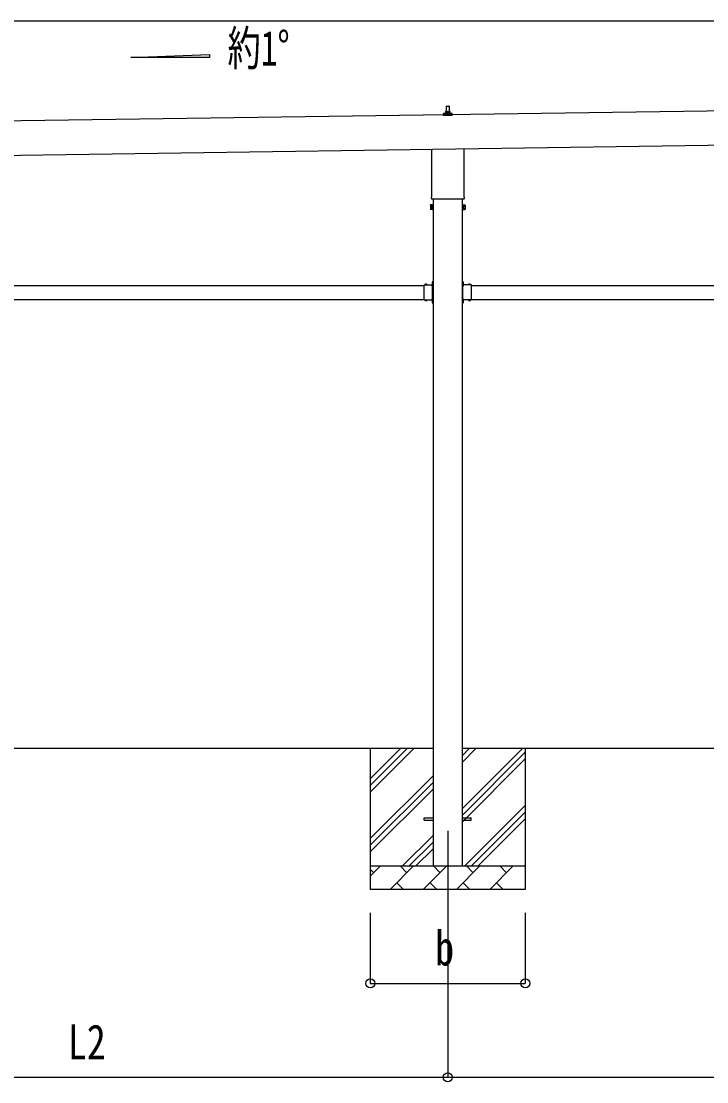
# Model space of a CAD drawing. Units: millimetres, scale not verified. Extents: x -18922 to 18922, y -13365 to 13365.
# Drawn here: x -4518 to -1598, y -7167 to -2649 of the extents above; entities that cross this region are included whole.
import ezdxf
from ezdxf.enums import TextEntityAlignment as Align

# ---------------------------------------------------------------- set-up
doc = ezdxf.new("R2010")
doc.units = ezdxf.units.MM
doc.header["$LTSCALE"] = 50
for name, color, linetype in [('0-2_USER1', 3, 'Continuous'), ('0-4_YKK_12', 2, 'Continuous'), ('0-5_YKK_13', 4, 'Continuous'), ('0-6_YKK_A1', 4, 'Continuous'), ('0-7_YKK_D', 6, 'Continuous')]:
    doc.layers.add(name, color=color, linetype=linetype)
doc.styles.add('ＭＳ ゴシック', font='')
doc.styles.get('ＭＳ ゴシック').set_extended_font_data('MS Gothic')

msp = doc.modelspace()

# ---------------------------------------------------------------- linework, layer by layer
at = {"layer": '0-4_YKK_12'}
msp.add_line((-2701.26, -6097.5), (-2701.26, -6597.5), dxfattribs=at)
at = {"layer": '0-5_YKK_13'}
for p, q in [((-2707.26, -3035.38), (-2706.54, -3011.86)), ((-2705.54, -3010.88), (-2696.99, -3010.88)), ((-2695.99, -3011.86), (-2695.26, -3035.38)), ((-2719.51, -3050.88), (-2719.51, -3043.17)), ((-2683.01, -3050.88), (-2719.51, -3050.88)), ((-2719.13, -3042.38), (-2683.4, -3042.38)), ((-2718.75, -3042.2), (-2712.03, -3040.57)), ((-2711.65, -3040.38), (-2690.88, -3040.38)), ((-2711.26, -3039.6), (-2711.26, -3035.38)), ((-2710.26, -3035.38), (-2692.26, -3035.38)), ((-2691.26, -3039.6), (-2691.26, -3035.38)), ((-2683.78, -3042.2), (-2690.5, -3040.57)), ((-2683.01, -3050.88), (-2683.01, -3043.17)), ((-2769.56, -3394.87), (-2769.56, -3194.22)), ((-2632.96, -3192.27), (-2632.96, -3394.87)), ((-2775.26, -3433.14), (-2774.51, -3431.83)), ((-2771.26, -3403.64), (-2771.26, -3398.14)), ((-2633.33, -3407.14), (-2769.2, -3407.14)), ((-2631.26, -3398.14), (-2631.26, -3403.64)), ((-2627.26, -3433.14), (-2628.02, -3431.83)), ((-2775.26, -3433.14), (-2775.26, -3450.14)), ((-2775.26, -3450.14), (-2774.51, -3451.46)), ((-2768.26, -3436.74), (-2774.51, -3436.74)), ((-2768.26, -3446.55), (-2774.51, -3446.55)), ((-2768.26, -3451.46), (-2774.51, -3451.46)), ((-2765.76, -3450.84), (-2768.26, -3450.84)), ((-2636.76, -3450.84), (-2634.26, -3450.84)), ((-2634.26, -3436.74), (-2628.02, -3436.74)), ((-2634.26, -3446.55), (-2628.02, -3446.55)), ((-2634.26, -3451.46), (-2628.02, -3451.46)), ((-2627.26, -3450.14), (-2628.02, -3451.46)), ((-2627.26, -3433.14), (-2627.26, -3450.14)), ((-2801.76, -3782.79), (-2801.76, -3772.4)), ((-2801.76, -3772.4), (-2765.36, -3772.4)), ((-2801.76, -3824.79), (-2801.76, -3784.21)), ((-2798.5, -3771.54), (-2798.5, -3771.7)), ((-2797.8, -3772.4), (-2789.73, -3772.4)), ((-2794.89, -3772.4), (-2796.21, -3769.74)), ((-2792.64, -3772.4), (-2791.31, -3769.74)), ((-2789.03, -3771.54), (-2789.03, -3771.7)), ((-2769.46, -3764.5), (-2763.76, -3764.5)), ((-2765.76, -3774), (-2768.76, -3774)), ((-2765.36, -3763.37), (-2768.02, -3762.05)), ((-2765.36, -3765.63), (-2768.02, -3766.95)), ((-2766.23, -3759.77), (-2766.06, -3759.77)), ((-2766.23, -3769.24), (-2766.06, -3769.24)), ((-2765.76, -3782.79), (-2765.76, -3776)), ((-2765.76, -3824.79), (-2765.76, -3784.21)), ((-2765.36, -3757), (-2763.76, -3757)), ((-2765.36, -3773.96), (-2765.36, -3757)), ((-2765.36, -3760.47), (-2765.36, -3768.54)), ((-2763.76, -3761.5), (-2765.36, -3761.5)), ((-2765.36, -3762.5), (-2763.76, -3762.5)), ((-2765.36, -3766.5), (-2763.76, -3766.5)), ((-2763.76, -3767.5), (-2765.36, -3767.5)), ((-2637.16, -3757), (-2638.76, -3757)), ((-2638.76, -3761.5), (-2637.16, -3761.5)), ((-2637.16, -3762.5), (-2638.76, -3762.5)), ((-2633.06, -3764.5), (-2638.76, -3764.5)), ((-2637.16, -3766.5), (-2638.76, -3766.5)), ((-2638.76, -3767.5), (-2637.16, -3767.5)), ((-2637.16, -3773.96), (-2637.16, -3757)), ((-2637.16, -3760.47), (-2637.16, -3768.54)), ((-2637.16, -3763.37), (-2634.51, -3762.05)), ((-2637.16, -3765.63), (-2634.51, -3766.95)), ((-2600.76, -3772.4), (-2637.16, -3772.4)), ((-2636.76, -3774), (-2633.76, -3774)), ((-2636.76, -3782.79), (-2636.76, -3776)), ((-2636.76, -3824.79), (-2636.76, -3784.21)), ((-2636.3, -3759.77), (-2636.46, -3759.77)), ((-2636.3, -3769.24), (-2636.46, -3769.24)), ((-2613.5, -3771.54), (-2613.5, -3771.7)), ((-2604.73, -3772.4), (-2612.8, -3772.4)), ((-2609.89, -3772.4), (-2611.21, -3769.74)), ((-2607.64, -3772.4), (-2606.31, -3769.74)), ((-2604.03, -3771.54), (-2604.03, -3771.7)), ((-2600.76, -3782.79), (-2600.76, -3772.4)), ((-2600.76, -3824.79), (-2600.76, -3784.21)), ((-2801.76, -3836.6), (-2801.76, -3826.21)), ((-2801.76, -3836.6), (-2765.36, -3836.6)), ((-2798.5, -3837.46), (-2798.5, -3837.3)), ((-2797.8, -3836.6), (-2789.73, -3836.6)), ((-2794.89, -3836.6), (-2796.21, -3839.26)), ((-2792.64, -3836.6), (-2791.31, -3839.26)), ((-2789.03, -3837.46), (-2789.03, -3837.3)), ((-2768.76, -3835), (-2765.76, -3835)), ((-2765.76, -3833), (-2765.76, -3826.21)), ((-2765.36, -3852), (-2765.36, -3835.04)), ((-2637.16, -3852), (-2637.16, -3835.04)), ((-2600.76, -3836.6), (-2637.16, -3836.6)), ((-2636.76, -3833), (-2636.76, -3826.21)), ((-2633.76, -3835), (-2636.76, -3835)), ((-2613.5, -3837.46), (-2613.5, -3837.3)), ((-2604.73, -3836.6), (-2612.8, -3836.6)), ((-2609.89, -3836.6), (-2611.21, -3839.26)), ((-2607.64, -3836.6), (-2606.31, -3839.26)), ((-2604.03, -3837.46), (-2604.03, -3837.3)), ((-2600.76, -3836.6), (-2600.76, -3826.21)), ((-2765.36, -3843.37), (-2768.02, -3842.05)), ((-2765.36, -3845.63), (-2768.02, -3846.95)), ((-2766.23, -3839.77), (-2766.06, -3839.77)), ((-2766.23, -3849.24), (-2766.06, -3849.24)), ((-2765.36, -3840.47), (-2765.36, -3848.54)), ((-2765.36, -3842.5), (-2763.76, -3842.5)), ((-2765.36, -3846.5), (-2763.76, -3846.5)), ((-2765.36, -3852), (-2763.76, -3852)), ((-2637.16, -3842.5), (-2638.76, -3842.5)), ((-2637.16, -3846.5), (-2638.76, -3846.5)), ((-2637.16, -3852), (-2638.76, -3852)), ((-2637.16, -3840.47), (-2637.16, -3848.54)), ((-2637.16, -3843.37), (-2634.51, -3842.05)), ((-2637.16, -3845.63), (-2634.51, -3846.95)), ((-2636.3, -3839.77), (-2636.46, -3839.77)), ((-2636.3, -3849.24), (-2636.46, -3849.24)), ((-2801.26, -6043), (-2763.76, -6043)), ((-2801.26, -6052), (-2801.26, -6043)), ((-2801.26, -6052), (-2763.76, -6052)), ((-2638.76, -6043), (-2601.26, -6043)), ((-2638.76, -6052), (-2601.26, -6052)), ((-2601.26, -6052), (-2601.26, -6043))]:
    msp.add_line(p, q, dxfattribs=at)
for points in [[(-2768.26, -3451.46), (-2768.26, -3431.83), (-2774.51, -3431.83)], [(-2768.26, -3450.84), (-2768.26, -3432.44), (-2765.76, -3432.44)], [(-2634.26, -3450.84), (-2634.26, -3432.44), (-2636.76, -3432.44)], [(-2634.26, -3451.46), (-2634.26, -3431.83), (-2628.02, -3431.83)], [(-2765.76, -3776), (-2768.76, -3776), (-2768.76, -3772.4)], [(-2763.76, -3772), (-2763.76, -3766), (-2763.76, -3763), (-2763.76, -3757)], [(-2638.76, -3772), (-2638.76, -3766), (-2638.76, -3763), (-2638.76, -3757)], [(-2636.76, -3776), (-2633.76, -3776), (-2633.76, -3772.4)], [(-2765.76, -3833), (-2768.76, -3833), (-2768.76, -3836.6)], [(-2763.76, -3852), (-2763.76, -3846), (-2763.76, -3843), (-2763.76, -3837)], [(-2638.76, -3852), (-2638.76, -3846), (-2638.76, -3843), (-2638.76, -3837)], [(-2636.76, -3833), (-2633.76, -3833), (-2633.76, -3836.6)]]:
    msp.add_lwpolyline(points, dxfattribs=at)
for points in [[(-2765.76, -3452.14), (-2765.76, -3431.14), (-2763.76, -3431.14), (-2763.76, -3452.14)], [(-2636.76, -3452.14), (-2636.76, -3431.14), (-2638.76, -3431.14), (-2638.76, -3452.14)]]:
    msp.add_lwpolyline(points, close=True, dxfattribs=at)
for centre, radius, start, end in [((-2705.54, -3011.88), 1, 90, 178.60509), ((-2696.99, -3011.88), 1, 1.39491, 90), ((-2718.51, -3043.17), 1, 103.62699, 180), ((-2712.26, -3039.6), 1, 283.62699, 0), ((-2707.18, -3036.02), 4.13, 90, 171.17633), ((-2710.26, -3036.38), 1, 90, 180), ((-2697.93, -3035.38), 4.83, 133.60282, 180), ((-2704.6, -3035.38), 4.83, 0, 46.39718), ((-2695.35, -3036.02), 4.13, 8.82367, 90), ((-2692.26, -3036.38), 1, 0, 90), ((-2690.26, -3039.6), 1, 180, 256.37301), ((-2684.01, -3043.17), 1, 0, 76.37301), ((-2770.92, -3434.28), 4.34, 145.61575, 214.38425), ((-2767.26, -3398.14), 4, 125.09963, 180), ((-2767.26, -3403.64), 4, 180, 194.47751), ((-2767.26, -3403.64), 4, 194.47751, 241.04498), ((-2635.26, -3403.64), 4, 298.95502, 345.52249), ((-2635.26, -3398.14), 4, 0, 54.90037), ((-2635.26, -3403.64), 4, 345.52249, 0), ((-2631.61, -3434.28), 4.34, 325.61575, 34.38425), ((-2759.02, -3441.64), 16.24, 162.41205, 197.58795), ((-2770.92, -3449), 4.34, 145.61575, 214.38425), ((-2643.51, -3441.64), 16.24, 342.41205, 17.58795), ((-2631.61, -3449), 4.34, 325.61575, 34.38425), ((-2802.46, -3783.5), 1, 314.427, 45.573), ((-2797.64, -3771.54), 0.862, 129.12355, 180), ((-2797.8, -3771.7), 0.7, 180, 270), ((-2793.76, -3776.3), 7, 90, 129.12355), ((-2793.76, -3776.3), 7, 50.87645, 90), ((-2789.73, -3771.7), 0.7, 270, 0), ((-2789.89, -3771.54), 0.862, 0, 50.87645), ((-2761.46, -3764.5), 7, 140.87645, 180), ((-2761.46, -3764.5), 7, 180, 219.12355), ((-2766.23, -3760.63), 0.862, 90, 140.87645), ((-2766.23, -3768.37), 0.862, 219.12355, 270), ((-2766.06, -3760.47), 0.7, 0, 90), ((-2766.06, -3768.54), 0.7, 270, 0), ((-2765.06, -3783.5), 1, 134.427, 225.573), ((-2765.76, -3772), 2, 270, 0), ((-2636.76, -3772), 2, 180, 270), ((-2636.46, -3760.47), 0.7, 90, 180), ((-2636.46, -3768.54), 0.7, 180, 270), ((-2637.46, -3783.5), 1, 314.427, 45.573), ((-2636.3, -3760.63), 0.862, 39.12355, 90), ((-2636.3, -3768.37), 0.862, 270, 320.87645), ((-2641.06, -3764.5), 7, 0, 39.12355), ((-2641.06, -3764.5), 7, 320.87645, 0), ((-2612.64, -3771.54), 0.862, 129.12355, 180), ((-2612.8, -3771.7), 0.7, 180, 270), ((-2608.76, -3776.3), 7, 90, 129.12355), ((-2608.76, -3776.3), 7, 50.87645, 90), ((-2604.73, -3771.7), 0.7, 270, 0), ((-2604.89, -3771.54), 0.862, 0, 50.87645), ((-2600.06, -3783.5), 1, 134.427, 225.573), ((-2802.46, -3825.5), 1, 314.427, 45.573), ((-2797.8, -3837.3), 0.7, 90, 180), ((-2797.64, -3837.46), 0.862, 180, 230.87645), ((-2793.76, -3832.7), 7, 230.87645, 270), ((-2793.76, -3832.7), 7, 270, 309.12355), ((-2789.73, -3837.3), 0.7, 0, 90), ((-2789.89, -3837.46), 0.862, 309.12355, 0), ((-2765.06, -3825.5), 1, 134.427, 225.573), ((-2765.76, -3837), 2, 0, 90), ((-2636.76, -3837), 2, 90, 180), ((-2637.46, -3825.5), 1, 314.427, 45.573), ((-2612.8, -3837.3), 0.7, 90, 180), ((-2612.64, -3837.46), 0.862, 180, 230.87645), ((-2608.76, -3832.7), 7, 230.87645, 270), ((-2608.76, -3832.7), 7, 270, 309.12355), ((-2604.73, -3837.3), 0.7, 0, 90), ((-2604.89, -3837.46), 0.862, 309.12355, 0), ((-2600.06, -3825.5), 1, 134.427, 225.573), ((-2761.46, -3844.5), 7, 140.87645, 180), ((-2761.46, -3844.5), 7, 180, 219.12355), ((-2766.23, -3840.63), 0.862, 90, 140.87645), ((-2766.23, -3848.37), 0.862, 219.12355, 270), ((-2766.06, -3840.47), 0.7, 0, 90), ((-2766.06, -3848.54), 0.7, 270, 0), ((-2636.46, -3840.47), 0.7, 90, 180), ((-2636.46, -3848.54), 0.7, 180, 270), ((-2636.3, -3840.63), 0.862, 39.12355, 90), ((-2636.3, -3848.37), 0.862, 270, 320.87645), ((-2641.06, -3844.5), 7, 0, 39.12355), ((-2641.06, -3844.5), 7, 320.87645, 0)]:
    msp.add_arc(centre, radius, start, end, dxfattribs=at)
at = {"layer": '0-6_YKK_A1'}
for p, q in [((-4052.01, -2803.68), (-3716.01, -2791.26)), ((-3716.01, -2791.26), (-3716.01, -2803.68)), ((-3716.01, -2803.68), (-4052.01, -2803.68)), ((-1211.32, -3026.94), (-6598.36, -3103.87)), ((-6596.29, -3248.89), (-1209.25, -3171.93)), ((-2763.76, -3407.14), (-2763.76, -6247.5)), ((-2638.76, -6247.5), (-2638.76, -3407.14)), ((-5600.76, -3774.5), (-2801.76, -3774.5)), ((-2600.76, -3774.5), (198.24, -3774.5)), ((-5600.76, -3834.5), (-2801.76, -3834.5)), ((-2768.76, -3834.5), (-2764.26, -3834.5)), ((-2633.76, -3834.5), (-2638.26, -3834.5)), ((-2600.76, -3834.5), (198.24, -3834.5)), ((-2763.76, -5747.5), (-5638.76, -5747.5)), ((-3031.26, -5747.5), (-3031.26, -6347.5)), ((-3031.26, -5932.55), (-2846.21, -5747.5)), ((-3031.26, -5904.27), (-2874.5, -5747.5)), ((-3031.26, -5875.98), (-2902.78, -5747.5)), ((236.24, -5747.5), (-2638.76, -5747.5)), ((-2638.76, -6002.6), (-2383.67, -5747.5)), ((-2638.76, -5804.61), (-2581.66, -5747.5)), ((-2638.76, -5776.32), (-2609.94, -5747.5)), ((-2638.76, -6030.88), (-2371.26, -5763.38)), ((-2371.26, -5747.5), (-2371.26, -6347.5)), ((-2638.76, -6059.17), (-2371.26, -5791.67)), ((-3031.26, -6130.54), (-2763.76, -5863.04)), ((-3031.26, -6158.82), (-2763.76, -5891.32)), ((-3031.26, -6187.11), (-2763.76, -5919.61)), ((-2629.11, -6247.5), (-2371.26, -5989.66)), ((-2600.82, -6247.5), (-2371.26, -6017.94)), ((-2572.54, -6247.5), (-2371.26, -6046.23)), ((-2893.67, -6247.5), (-2763.76, -6117.6)), ((-2865.38, -6247.5), (-2763.76, -6145.88)), ((-2837.1, -6247.5), (-2763.76, -6174.17)), ((-3031.26, -6247.5), (-2371.26, -6247.5)), ((-3031.26, -6290.39), (-2988.37, -6247.5)), ((-3016.92, -6276.05), (-3031.26, -6261.71)), ((-2946.95, -6347.5), (-2846.95, -6247.5)), ((-2875.5, -6276.05), (-2904.06, -6247.5)), ((-2805.53, -6347.5), (-2705.53, -6247.5)), ((-2734.08, -6276.05), (-2762.64, -6247.5)), ((-2664.11, -6347.5), (-2564.11, -6247.5)), ((-2592.66, -6276.05), (-2621.21, -6247.5)), ((-2522.69, -6347.5), (-2422.69, -6247.5)), ((-2451.24, -6276.05), (-2479.79, -6247.5)), ((-2374.55, -6247.5), (-2371.26, -6244.22)), ((-2918.4, -6318.95), (-2889.84, -6347.5)), ((-2776.98, -6318.95), (-2748.42, -6347.5)), ((-2635.55, -6318.95), (-2607, -6347.5)), ((-2494.13, -6318.95), (-2465.58, -6347.5)), ((-2371.26, -6347.5), (-3031.26, -6347.5))]:
    msp.add_line(p, q, dxfattribs=at)
for points in [[(-2768.76, -3774.5), (-2764.26, -3774.5), (-2764.26, -3834.5)], [(-2633.76, -3774.5), (-2638.26, -3774.5), (-2638.26, -3834.5)]]:
    msp.add_lwpolyline(points, dxfattribs=at)
at = {"layer": '0-7_YKK_D'}
for p, q in [((3980.16, -2649.39), (-6390.86, -2649.39)), ((-3031.26, -6447.5), (-3031.26, -6748.5)), ((-2701.26, -6447.5), (-2701.26, -7148.5)), ((-2701.26, -6447.5), (-2701.26, -7148.5)), ((-2371.26, -6447.5), (-2371.26, -6748.5)), ((-3031.26, -6747.5), (-2371.26, -6747.5)), ((-5701.26, -7147.5), (-2701.26, -7147.5)), ((-2701.26, -7147.5), (298.74, -7147.5))]:
    msp.add_line(p, q, dxfattribs=at)
for centre in [(-3031.26, -6747.5), (-2371.26, -6747.5), (-2701.26, -7147.5), (-2701.26, -7147.5)]:
    msp.add_circle(centre, 19.12, dxfattribs=at)

# ---------------------------------------------------------------- texts
at = {"layer": '0-2_USER1', "style": 'ＭＳ ゴシック', "width": 0.7}
msp.add_text('約1°', height=148.5, dxfattribs=at).set_placement((-3639.47, -2882.74), align=Align.BOTTOM_LEFT)
at = {"layer": '0-7_YKK_D', "style": 'ＭＳ ゴシック', "width": 0.8}
for s, p in [('b', (-2755.26, -6715.5)), ('L2', (-4320.06, -7115.5))]:
    msp.add_text(s, height=148.5, dxfattribs=at).set_placement(p, align=Align.BOTTOM_LEFT)

doc.saveas('drawing.dxf')
